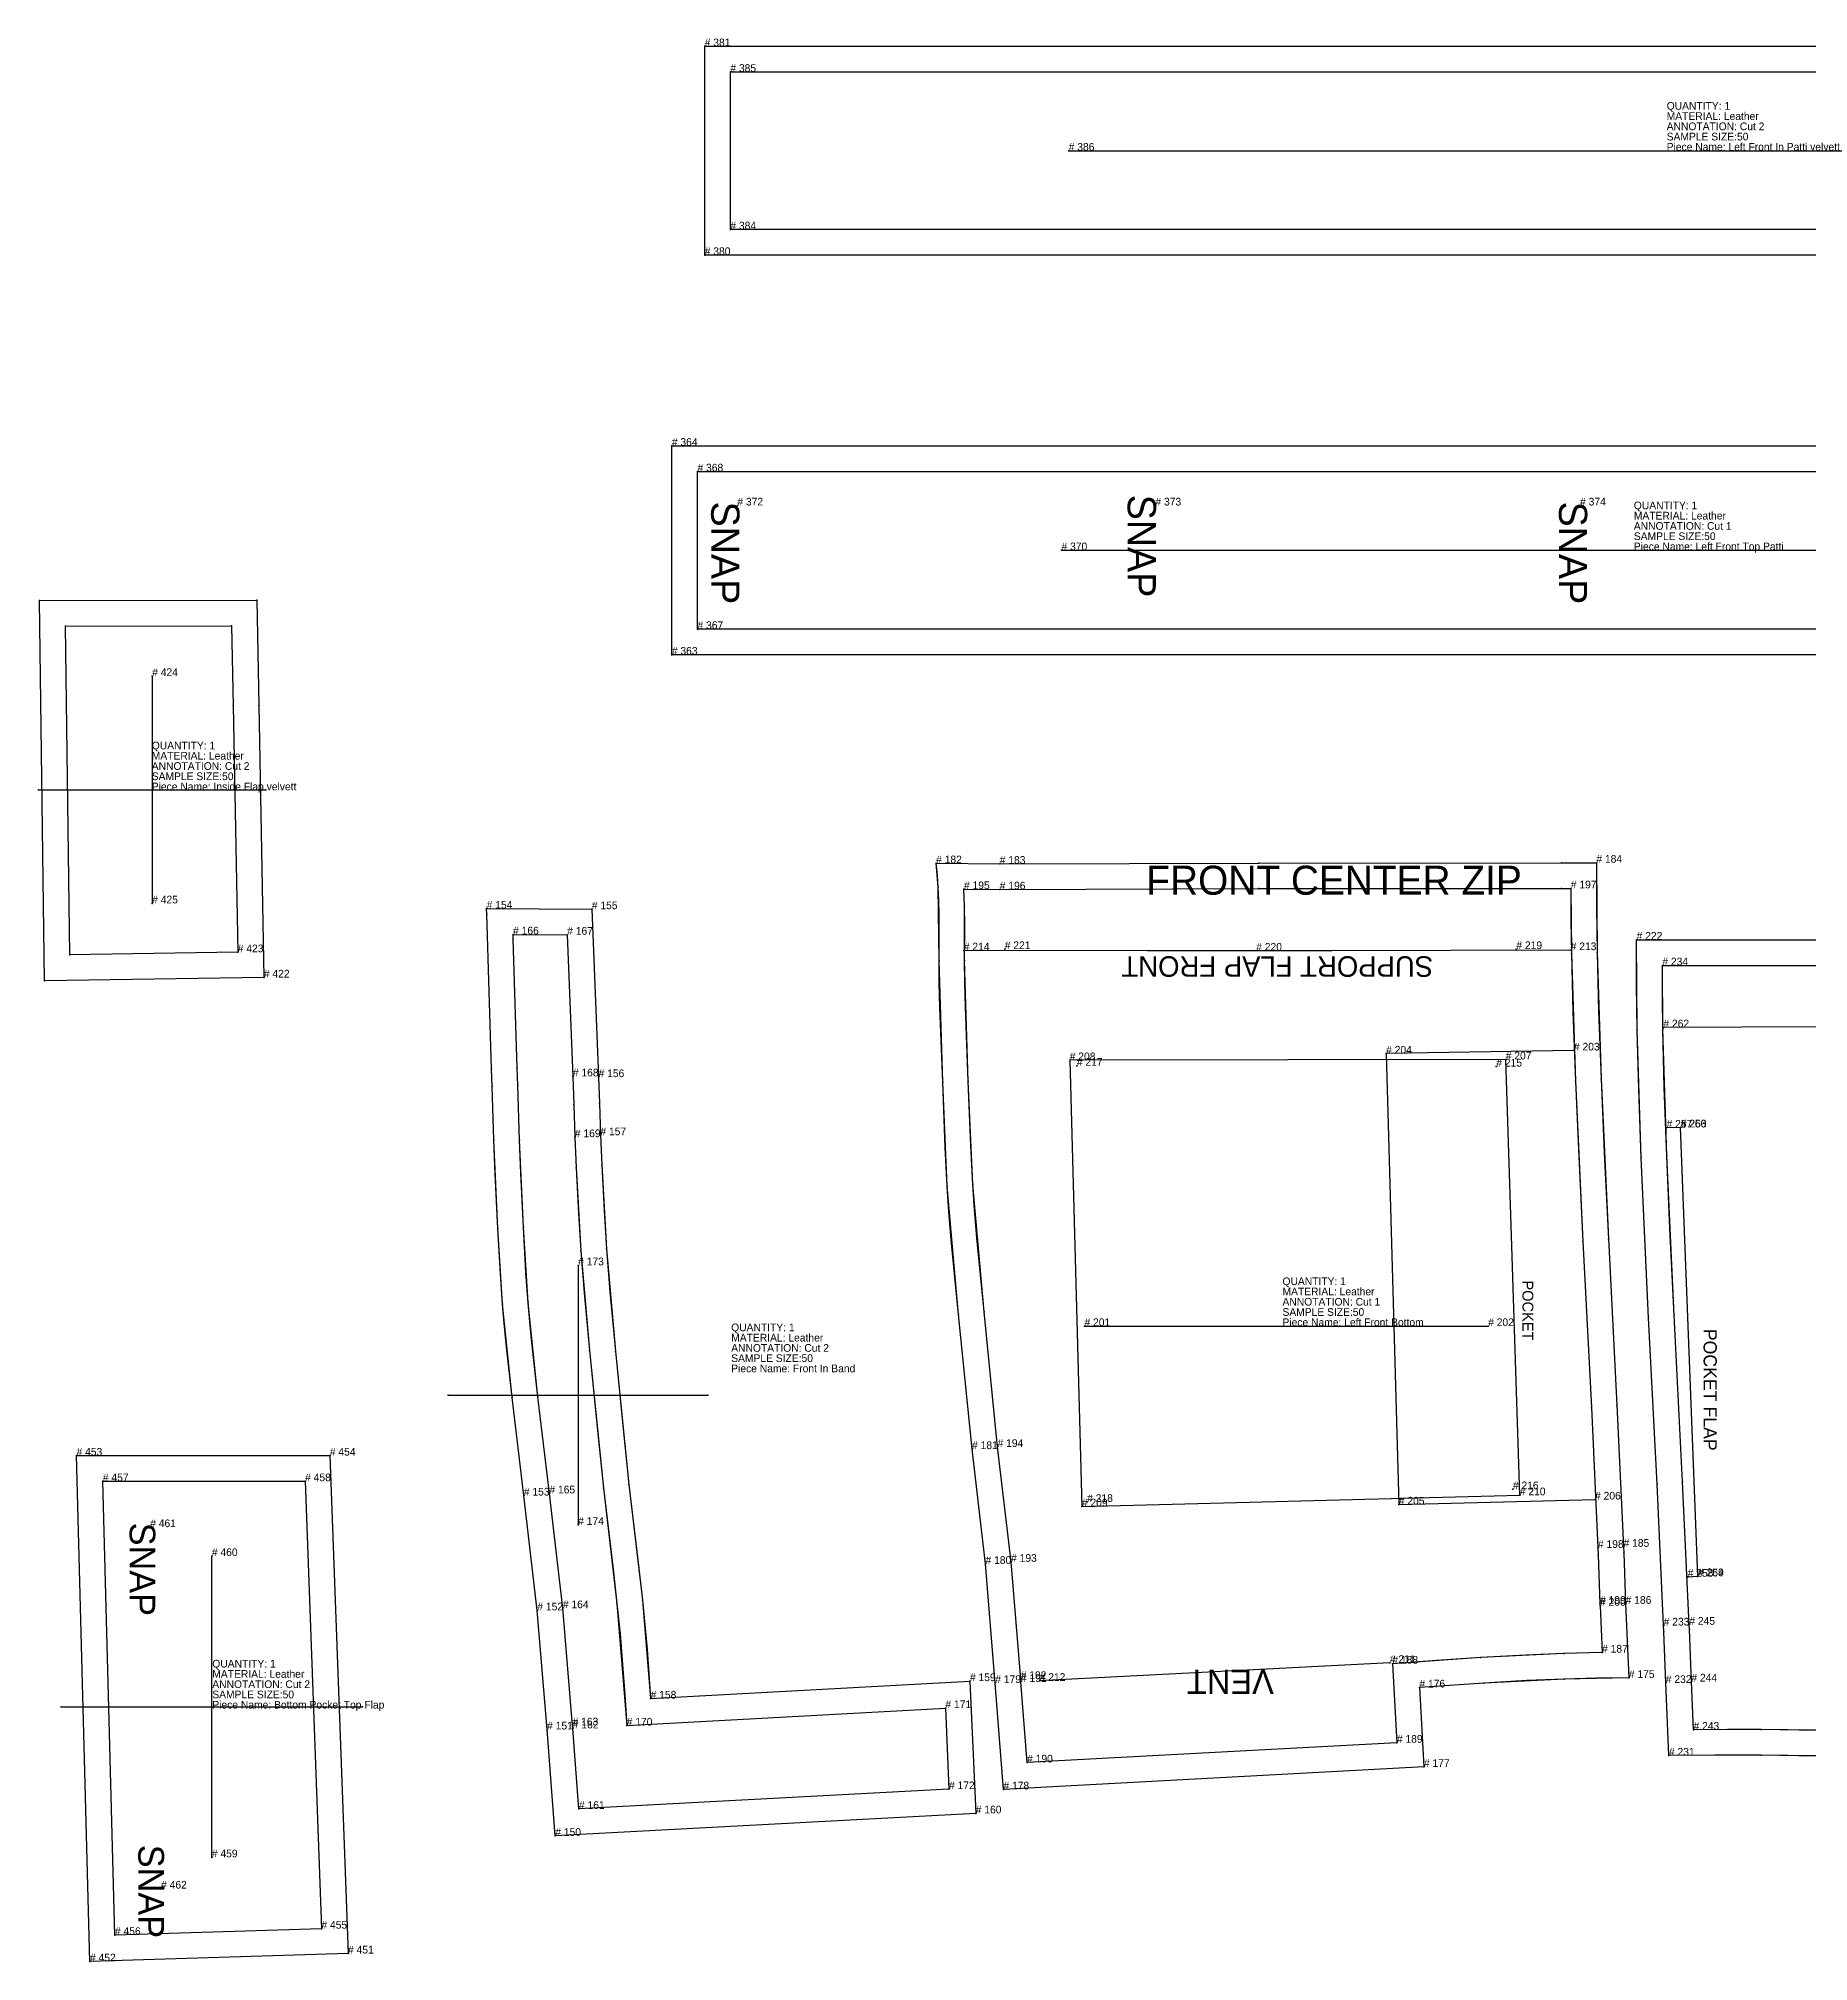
# Model space of a CAD drawing. Extents: x -8402 to 434, y -368 to 2685.
# Drawn here: x -6362 to -5671, y 558 to 1308 of the extents above; entities that cross this region are included whole.
import ezdxf

# ---------------------------------------------------------------- set-up
doc = ezdxf.new("R2010")
doc.units = 0

# ---------------------------------------------------------------- blocks, each defined once
blk = doc.blocks.new('Front In Band_508')
at = {"layer": '1'}
blk.add_lwpolyline([(-6159.9902, 606.63), (-6163.1802, 648.14), (-6166.9902, 694.6), (-6172.25, 739.4), (-6176.7798, 777.61), (-6180.6001, 814.07), (-6182.3398, 843.64), (-6183.9902, 878.14), (-6184.6099, 899.04), (-6184.8198, 905.85), (-6186.6802, 966.23), (-6186.75, 968.38), (-6145.73, 968.17), (-6143.1001, 902.65), (-6142.79, 892.34), (-6142.3799, 879.98), (-6141.8599, 868.25), (-6140.0098, 835.7), (-6136.5098, 795.74), (-6131.25, 743.73), (-6126, 698.61), (-6122.8101, 660.19), (-5998.2798, 667), (-5996.0098, 615.39), (-6159.9902, 606.63)], close=True, dxfattribs=at)
at = {"layer": '14'}
blk.add_lwpolyline([(-6150.77, 617.14), (-6153.1802, 648.56), (-6153.27, 649.71), (-6157.02, 695.44), (-6162.2798, 740.24), (-6166.75, 777.95), (-6170.6099, 814.55), (-6172.3501, 844.16), (-6173.98, 878.06), (-6174.6099, 899.35), (-6174.8198, 906.16), (-6176.3799, 956.54), (-6176.4399, 958.33), (-6155.3398, 958.22), (-6153.1201, 902.94), (-6152.7798, 892.02), (-6152.3599, 879.22), (-6151.8198, 867.23), (-6149.98, 834.88), (-6146.5801, 796), (-6141.1499, 742.31), (-6135.9199, 697.35), (-6132.1401, 649.66), (-6007.8301, 656.46), (-6006.4399, 624.85), (-6150.77, 617.14)], close=True, dxfattribs=at)
at = {"layer": '2'}
for p in [(-6186.75, 968.38), (-6145.73, 968.17), (-6176.4399, 958.33), (-6155.3398, 958.22), (-6153.1201, 902.94), (-6143.1001, 902.65), (-6152.3599, 879.22), (-6142.3799, 879.98), (-6151.0801, 829.22), (-6201.71, 778.59), (-6100.4502, 778.59), (-6172.25, 739.4), (-6162.2798, 740.24), (-6151.0801, 727.96), (-6166.9902, 694.6), (-6157.02, 695.44), (-5998.2798, 667), (-6122.8101, 660.19), (-6007.8301, 656.46), (-6163.1802, 648.14), (-6153.27, 649.71), (-6153.1802, 648.56), (-6132.1401, 649.66), (-6006.4399, 624.85), (-6150.77, 617.14), (-5996.0098, 615.39), (-6159.9902, 606.63)]:
    blk.add_point(p, dxfattribs=at)
at = {"layer": '3'}
for p in [(-6186.6802, 966.23), (-6176.3799, 956.54), (-6184.8198, 905.85), (-6174.8198, 906.16), (-6184.6099, 899.04), (-6174.6099, 899.35), (-6152.7798, 892.02), (-6142.79, 892.34), (-6183.9902, 878.14), (-6173.98, 878.06), (-6151.8198, 867.23), (-6141.8599, 868.25), (-6182.3398, 843.64), (-6172.3501, 844.16), (-6149.98, 834.88), (-6140.0098, 835.7), (-6180.6001, 814.07), (-6170.6099, 814.55), (-6146.5801, 796), (-6136.5098, 795.74), (-6176.7798, 777.61), (-6166.75, 777.95), (-6131.25, 743.73), (-6141.1499, 742.31), (-6126, 698.61), (-6135.9199, 697.35)]:
    blk.add_point(p, dxfattribs=at)
at = {"layer": '4'}
for p in [(-6172.25, 739.4, 5), (-6162.2798, 740.24, 5), (-6166.9902, 694.6, 5), (-6157.02, 695.44, 5), (-6163.1802, 648.14, 5), (-6153.1802, 648.56, 5)]:
    blk.add_point(p, dxfattribs=at)
at = {"layer": '5'}
blk.add_line((-6201.71, 778.59), (-6100.4502, 778.59), dxfattribs=at)
at = {"layer": '7'}
blk.add_line((-6151.0801, 829.22), (-6151.0801, 727.96), dxfattribs=at)
at = {"layer": '84'}
blk.add_lwpolyline([(-6159.9902, 606.63), (-6163.1802, 648.14), (-6166.9902, 694.6), (-6172.25, 739.4), (-6176.7798, 777.61), (-6179.1602, 798.6), (-6179.96, 806.67), (-6180.6001, 814.07), (-6181.3999, 825.96), (-6182.3398, 843.64), (-6183.4302, 864.9), (-6183.9902, 878.14), (-6184.6099, 899.04), (-6184.8198, 905.85), (-6186.6802, 966.23), (-6186.75, 968.38), (-6145.73, 968.17), (-6143.1001, 902.65), (-6142.79, 892.34), (-6142.3799, 879.98), (-6141.8599, 868.25), (-6140.96, 850.55), (-6140.0098, 835.7), (-6138.6602, 818.93), (-6136.5098, 795.74), (-6133.5698, 765.42), (-6131.25, 743.73), (-6127.5, 712.06), (-6126, 698.61), (-6125.0498, 689.02), (-6124.2002, 679.42), (-6123.4502, 669.81), (-6122.8101, 660.19), (-5998.2798, 667), (-5996.0098, 615.39), (-6159.9902, 606.63)], close=True, dxfattribs=at)
at = {"layer": '87'}
blk.add_lwpolyline([(-6162.2798, 740.24), (-6166.75, 777.95), (-6169.1699, 799.09), (-6169.9702, 807.16), (-6170.6099, 814.55), (-6171.4102, 826.4), (-6172.3501, 844.16), (-6173.4302, 865.17), (-6173.98, 878.06), (-6174.6099, 899.35), (-6174.8198, 906.16), (-6176.3799, 956.54), (-6176.4399, 958.33), (-6155.3398, 958.22), (-6153.1201, 902.94), (-6152.7798, 892.02), (-6152.3599, 879.22), (-6151.8198, 867.23), (-6150.9102, 849.5), (-6149.98, 834.88), (-6148.6699, 818.53), (-6146.5801, 796), (-6143.5498, 764.77), (-6141.1499, 742.31), (-6137.4102, 710.73), (-6135.9199, 697.35), (-6134.7402, 685.45), (-6133.7202, 673.54), (-6132.8501, 661.61), (-6132.1401, 649.66), (-6007.8301, 656.46), (-6006.4399, 624.85), (-6150.77, 617.14), (-6153.1802, 648.56), (-6153.27, 649.71), (-6157.02, 695.44), (-6162.2798, 740.24)], close=True, dxfattribs=at)
at = {"layer": '1'}
for s, p in [('# 154', (-6186.75, 968.38)), ('# 155', (-6145.73, 968.17)), ('# 156', (-6143.1001, 902.65)), ('# 157', (-6142.3799, 879.98)), ('QUANTITY: 1', (-6091.3701, 803.5)), ('ANNOTATION: Cut 2', (-6091.3701, 795.5)), ('MATERIAL: Leather', (-6091.3701, 799.5)), ('SAMPLE SIZE:50', (-6091.3701, 791.5)), ('Piece Name: Front In Band', (-6091.3701, 787.5)), ('# 153', (-6172.25, 739.4)), ('# 152', (-6166.9902, 694.6)), ('# 159', (-5998.2798, 667)), ('# 158', (-6122.8101, 660.19)), ('# 151', (-6163.1802, 648.14)), ('# 160', (-5996.0098, 615.39)), ('# 150', (-6159.9902, 606.63))]:
    blk.add_text(s, height=3, dxfattribs=at).set_placement(p)
at = {"layer": '14'}
for s, p in [('# 166', (-6176.4399, 958.33)), ('# 167', (-6155.3398, 958.22)), ('# 168', (-6153.1201, 902.94)), ('# 169', (-6152.3599, 879.22)), ('# 165', (-6162.2798, 740.24)), ('# 164', (-6157.02, 695.44)), ('# 163', (-6153.27, 649.71)), ('# 171', (-6007.8301, 656.46)), ('# 162', (-6153.1802, 648.56)), ('# 170', (-6132.1401, 649.66)), ('# 172', (-6006.4399, 624.85)), ('# 161', (-6150.77, 617.14))]:
    blk.add_text(s, height=3, dxfattribs=at).set_placement(p)
at = {"layer": '7'}
for s, p in [('# 173', (-6151.0801, 829.22)), ('# 174', (-6151.0801, 727.96))]:
    blk.add_text(s, height=3, dxfattribs=at).set_placement(p)
blk = doc.blocks.new('Left Front Bottom_509')
at = {"layer": '1'}
blk.add_lwpolyline([(-5741.2998, 668.22), (-5766.5298, 667.81), (-5797.7402, 666.26), (-5822.9702, 664.51), (-5821.2202, 633.51), (-5985.2002, 624.75), (-5988.3901, 666.26), (-5992.2002, 712.73), (-5997.46, 757.52), (-6002.71, 810.05), (-6007.1401, 860.11), (-6008.8901, 900.68), (-6010.3301, 948.07), (-6010.6401, 976.71), (-6011.46, 986.08), (-5986.6401, 985.87), (-5885.6001, 986.18), (-5767.5601, 986.29), (-5753.96, 986.29), (-5753.6602, 951.27), (-5752.1099, 901.93), (-5749.2402, 839.61), (-5745.9302, 774.72), (-5743.3599, 719.41), (-5743.25, 717.04), (-5742.54, 697.16), (-5741.2998, 668.22)], close=True, dxfattribs=at)
at = {"layer": '13'}
for p in [(-5984.6802, 952.6, 10), (-5886.6299, 951.99, 10), (-5785.1699, 952.6, 10), (-5956.5698, 907.08, 10), (-5793, 906.77, 10), (-5952.5498, 736.92, 10), (-5786.5098, 741.87, 10)]:
    blk.add_point(p, dxfattribs=at)
at = {"layer": '14'}
blk.add_lwpolyline([(-5751.7402, 678.14), (-5766.6099, 677.81), (-5799.0098, 676.2), (-5833.5098, 673.81), (-5831.77, 642.96), (-5975.98, 635.26), (-5978.3901, 666.68), (-5978.48, 667.82), (-5982.23, 713.57), (-5987.4902, 758.36), (-5992.7598, 811.03), (-5997.1602, 860.76), (-5998.8999, 901.06), (-6000.3301, 948.15), (-6000.3599, 969.11), (-6000.6001, 975.99), (-5986.6401, 975.87), (-5885.5801, 976.18), (-5767.5601, 976.29), (-5763.9302, 976.29), (-5763.6602, 950.87), (-5762.0801, 901.13), (-5759.2002, 838.54), (-5755.8901, 773.7), (-5753.3501, 718.97), (-5753.2202, 716.25), (-5752.5498, 697.16), (-5752.52, 696.39), (-5751.7402, 678.14)], close=True, dxfattribs=at)
at = {"layer": '2'}
for p in [(-6011.46, 986.08), (-5986.6401, 985.87), (-5753.96, 986.29), (-6000.6001, 975.99), (-5986.6401, 975.87), (-5763.9302, 976.29), (-6000.6499, 952.09), (-5763.96, 952.19), (-5959.3501, 909.24), (-5835.9502, 911.82), (-5789.29, 909.55), (-5762.7202, 913.04), (-5953.6001, 805.52), (-5796.1602, 805.52), (-5987.4902, 758.36), (-5997.46, 757.52), (-5831.0098, 735.89), (-5783.8301, 739.5), (-5754.48, 737.85), (-5954.6099, 735.17), (-5982.23, 713.57), (-5753.3501, 718.97), (-5743.3599, 719.41), (-5992.2002, 712.73), (-5752.52, 696.39), (-5742.54, 697.16), (-5751.7402, 678.14), (-5978.48, 667.82), (-5834.5098, 674.09), (-5833.5098, 673.81), (-5741.2998, 668.22), (-5988.3901, 666.26), (-5978.3901, 666.68), (-5971.0898, 667.09), (-5822.9702, 664.51), (-5831.77, 642.96), (-5975.98, 635.26), (-5821.2202, 633.51), (-5985.2002, 624.75)]:
    blk.add_point(p, dxfattribs=at)
at = {"layer": '3'}
for p in [(-5885.6001, 986.18), (-5767.5601, 986.29), (-6010.6401, 976.71), (-5885.5801, 976.18), (-5767.5601, 976.29), (-6000.3599, 969.11), (-6010.3301, 948.07), (-6000.3301, 948.15), (-5857.48, 951.88), (-5763.6602, 950.87), (-5753.6602, 951.27), (-6008.8901, 900.68), (-5998.8999, 901.06), (-5762.0801, 901.13), (-5752.1099, 901.93), (-6007.1401, 860.11), (-5997.1602, 860.76), (-5759.2002, 838.54), (-5749.2402, 839.61), (-5992.7598, 811.03), (-6002.71, 810.05), (-5755.8901, 773.7), (-5745.9302, 774.72), (-5753.2202, 716.25), (-5743.25, 717.04), (-5752.5498, 697.16), (-5799.0098, 676.2), (-5766.6099, 677.81), (-5766.5298, 667.81), (-5797.7402, 666.26)]:
    blk.add_point(p, dxfattribs=at)
at = {"layer": '4'}
for p in [(-5986.6401, 985.87, 5), (-5986.6401, 975.87, 5), (-5987.4902, 758.36, 5), (-5997.46, 757.52, 5), (-5982.23, 713.57, 5), (-5753.3501, 718.97, 5), (-5743.3599, 719.41, 5), (-5992.2002, 712.73, 5), (-5752.5498, 697.16, 5), (-5742.54, 697.16, 5), (-5988.3901, 666.26, 5), (-5978.3901, 666.68, 5)]:
    blk.add_point(p, dxfattribs=at)
at = {"layer": '5'}
blk.add_line((-5953.6001, 805.52), (-5796.1602, 805.52), dxfattribs=at)
at = {"layer": '7'}
blk.add_line((-5953.6001, 805.52), (-5796.1602, 805.52), dxfattribs=at)
at = {"layer": '8'}
for points in [[(-5763.96, 952.19), (-5857.48, 951.88), (-6000.6499, 952.09)], [(-5762.7202, 913.04), (-5835.9502, 911.82), (-5831.0098, 735.89), (-5754.48, 737.85)], [(-5834.5098, 674.09), (-5971.0898, 667.09)]]:
    blk.add_lwpolyline(points, dxfattribs=at)
blk.add_lwpolyline([(-5789.29, 909.55), (-5959.3501, 909.24), (-5954.6099, 735.17), (-5783.8301, 739.5), (-5789.29, 909.55)], close=True, dxfattribs=at)
at = {"layer": '84'}
blk.add_lwpolyline([(-5741.2998, 668.22), (-5753.9199, 668.12), (-5766.5298, 667.81), (-5781.0801, 667.2), (-5797.7402, 666.26), (-5822.9702, 664.51), (-5821.2202, 633.51), (-5985.2002, 624.75), (-5988.3901, 666.26), (-5992.2002, 712.73), (-5997.46, 757.52), (-6002.71, 810.05), (-6005.54, 839.15), (-6006.4502, 850.1), (-6007.1401, 860.11), (-6007.9199, 875.25), (-6008.8901, 900.68), (-6010.0098, 929.79), (-6010.2402, 939.4), (-6010.3301, 948.07), (-6010.2998, 966.22), (-6010.4199, 971.75), (-6010.6401, 976.71), (-6010.98, 981.4), (-6011.46, 986.08), (-5986.6401, 985.87), (-5885.6001, 986.18), (-5767.5601, 986.29), (-5753.96, 986.29), (-5753.8999, 968.78), (-5753.6602, 951.27), (-5753.0698, 928.43), (-5752.1099, 901.93), (-5750.8599, 873.06), (-5749.2402, 839.61), (-5745.9302, 774.72), (-5743.3599, 719.41), (-5743.25, 717.04), (-5742.54, 697.16), (-5741.2998, 668.22)], close=True, dxfattribs=at)
at = {"layer": '85'}
for points in [[(-5763.96, 952.19), (-5857.48, 951.88), (-5929.0601, 951.88), (-6000.6499, 952.09)], [(-5762.7202, 913.04), (-5835.9502, 911.82), (-5831.0098, 735.89), (-5754.48, 737.85)], [(-5834.5098, 674.09), (-5971.0898, 667.09)]]:
    blk.add_lwpolyline(points, dxfattribs=at)
blk.add_lwpolyline([(-5789.29, 909.55), (-5959.3501, 909.24), (-5954.6099, 735.17), (-5783.8301, 739.5), (-5789.29, 909.55)], close=True, dxfattribs=at)
at = {"layer": '87'}
blk.add_lwpolyline([(-5751.7402, 678.14), (-5766.6099, 677.81), (-5781.4302, 677.19), (-5799.0098, 676.2), (-5816.2598, 675.07), (-5833.5098, 673.81), (-5831.77, 642.96), (-5975.98, 635.26), (-5978.3901, 666.68), (-5978.48, 667.82), (-5982.23, 713.57), (-5987.4902, 758.36), (-5992.7598, 811.03), (-5995.5698, 839.92), (-5996.4702, 850.81), (-5997.1602, 860.76), (-5997.9399, 875.85), (-5998.8999, 901.06), (-6000.0098, 929.97), (-6000.2402, 939.53), (-6000.3301, 948.15), (-6000.29, 962.24), (-6000.3599, 969.11), (-6000.6001, 975.99), (-5986.6401, 975.87), (-5885.5801, 976.18), (-5767.5601, 976.29), (-5763.9302, 976.29), (-5763.8501, 963.58), (-5763.6602, 950.87), (-5763.0698, 928.13), (-5762.0801, 901.13), (-5760.7998, 871.69), (-5759.2002, 838.54), (-5755.8901, 773.7), (-5753.3501, 718.97), (-5753.2202, 716.25), (-5752.5498, 697.16), (-5752.52, 696.39), (-5751.7402, 678.14)], close=True, dxfattribs=at)
at = {"layer": '1'}
for s, p in [('# 182', (-6011.46, 986.08)), ('# 183', (-5986.6401, 985.87)), ('# 184', (-5753.96, 986.29)), ('QUANTITY: 1', (-5876.3701, 821.51)), ('MATERIAL: Leather', (-5876.3701, 817.51)), ('ANNOTATION: Cut 1', (-5876.3701, 813.51)), ('SAMPLE SIZE:50', (-5876.3701, 809.51)), ('Piece Name: Left Front Bottom', (-5876.3701, 805.51)), ('# 181', (-5997.46, 757.52)), ('# 185', (-5743.3599, 719.41)), ('# 180', (-5992.2002, 712.73)), ('# 186', (-5742.54, 697.16)), ('# 179', (-5988.3901, 666.26)), ('# 175', (-5741.2998, 668.22)), ('# 176', (-5822.9702, 664.51)), ('# 177', (-5821.2202, 633.51)), ('# 178', (-5985.2002, 624.75))]:
    blk.add_text(s, height=3, dxfattribs=at).set_placement(p)
at = {"layer": '13'}
for s, p in [('# 221', (-5984.6802, 952.6)), ('# 220', (-5886.6299, 951.99)), ('# 219', (-5785.1699, 952.6)), ('# 217', (-5956.5698, 907.08)), ('# 215', (-5793, 906.77)), ('# 216', (-5786.5098, 741.87)), ('# 218', (-5952.5498, 736.92))]:
    blk.add_text(s, height=3, dxfattribs=at).set_placement(p)
at = {"layer": '14'}
for s, p in [('# 195', (-6000.6001, 975.99)), ('# 196', (-5986.6401, 975.87)), ('# 197', (-5763.9302, 976.29)), ('# 194', (-5987.4902, 758.36)), ('# 198', (-5753.3501, 718.97)), ('# 193', (-5982.23, 713.57)), ('# 199', (-5752.5498, 697.16)), ('# 200', (-5752.52, 696.39)), ('# 188', (-5833.5098, 673.81)), ('# 187', (-5751.7402, 678.14)), ('# 192', (-5978.48, 667.82)), ('# 191', (-5978.3901, 666.68)), ('# 189', (-5831.77, 642.96)), ('# 190', (-5975.98, 635.26))]:
    blk.add_text(s, height=3, dxfattribs=at).set_placement(p)
at = {"layer": '15'}
blk.add_text('FRONT CENTER ZIP', height=11.33, dxfattribs=at).set_placement((-5929.48, 973.82))
for s, height, rotation, p in [('SUPPORT FLAP FRONT', 8.02, 180, (-5817.6201, 949.82)), ('POCKET', 4.26, 270, (-5782.7998, 823.33)), ('VENT', 9.5, 180, (-5879.73, 671.52))]:
    blk.add_text(s, height=height, rotation=rotation, dxfattribs=at).set_placement(p)
at = {"layer": '7'}
for s, p in [('# 201', (-5953.6001, 805.52)), ('# 202', (-5796.1602, 805.52))]:
    blk.add_text(s, height=3, dxfattribs=at).set_placement(p)
at = {"layer": '8'}
for s, p in [('# 214', (-6000.6499, 952.09)), ('# 213', (-5763.96, 952.19)), ('# 203', (-5762.7202, 913.04)), ('# 208', (-5959.3501, 909.24)), ('# 204', (-5835.9502, 911.82)), ('# 207', (-5789.29, 909.55)), ('# 209', (-5954.6099, 735.17)), ('# 205', (-5831.0098, 735.89)), ('# 210', (-5783.8301, 739.5)), ('# 206', (-5754.48, 737.85)), ('# 211', (-5834.5098, 674.09)), ('# 212', (-5971.0898, 667.09))]:
    blk.add_text(s, height=3, dxfattribs=at).set_placement(p)
blk = doc.blocks.new('Left Front Top_5010')
at = {"layer": '1'}
blk.add_lwpolyline([(-5738.2598, 956.27), (-5606.79, 956.27), (-5489.7798, 956.57), (-5391.9502, 956.57), (-5312.6201, 956.07), (-5311.3799, 943.06), (-5309.5098, 931.74), (-5305.0898, 916.92), (-5298.3701, 903.71), (-5289.1401, 891.99), (-5277.6602, 881.55), (-5264.8398, 872.42), (-5250.8999, 864.5), (-5236.73, 858.37), (-5225.79, 855.15), (-5208.6899, 851.46), (-5237.6802, 798.15), (-5265.5498, 747.29), (-5286.77, 708.24), (-5299.54, 684.06), (-5317.2202, 692.47), (-5332.1201, 699.37), (-5345.6602, 704.79), (-5355.7598, 708.2), (-5365.75, 711.22), (-5377.7402, 714.77), (-5395.5898, 719.45), (-5410.3999, 722.67), (-5421.5898, 724.21), (-5429.48, 725.13), (-5436.1299, 725.34), (-5441.29, 725.54), (-5457.5298, 725.45), (-5471.6201, 724.31), (-5484.8999, 721.84), (-5495.8101, 718.26), (-5504.5898, 712.92), (-5511.3398, 706.66), (-5516.3599, 700.4), (-5519.2202, 693.59), (-5520.3901, 687.28), (-5520.9902, 672.73), (-5520.3701, 660.37), (-5518.6602, 649.83), (-5518.3398, 648.58), (-5514.75, 634.72), (-5578.9399, 635.84), (-5638.7202, 637.17), (-5689.7402, 638.11), (-5725.6499, 637.94), (-5726.8799, 666.27), (-5727.6099, 686.29), (-5727.71, 688.69), (-5730.29, 743.79), (-5733.5801, 808.69), (-5736.46, 871.11), (-5738.0098, 920.95), (-5738.2598, 956.27)], close=True, dxfattribs=at)
at = {"layer": '13'}
for p in [(-5648.9199, 923.21, 10), (-5323.8599, 924.44, 10), (-5481.02, 922.69, 10), (-5588.9702, 893.54, 10), (-5452.4902, 894.67, 10), (-5424.27, 898.59, 10), (-5721.02, 883.03, 10), (-5449.8198, 774.06, 10), (-5588.04, 771.9, 10), (-5422.3101, 771.59, 10), (-5714.3198, 707.83, 10)]:
    blk.add_point(p, dxfattribs=at)
at = {"layer": '14'}
blk.add_lwpolyline([(-5728.2202, 946.26), (-5606.77, 946.27), (-5489.7598, 946.57), (-5392.02, 946.57), (-5321.71, 946.14), (-5319.25, 929.48), (-5314.4302, 913.35), (-5306.7998, 898.33), (-5296.3901, 885.1), (-5283.9399, 873.76), (-5270.21, 863.98), (-5255.5698, 855.65), (-5240.1099, 848.96), (-5223.8599, 844.5), (-5246.46, 802.94), (-5274.3198, 752.09), (-5295.4702, 713.18), (-5303.8999, 697.21), (-5313.1699, 701.62), (-5328.1802, 708.56), (-5342.29, 714.2), (-5352.6001, 717.69), (-5363.21, 720.9), (-5375.1401, 724.43), (-5393.0498, 729.13), (-5408.6802, 732.52), (-5420.3501, 734.13), (-5429.0298, 735.13), (-5436.5498, 735.36), (-5441.4702, 735.55), (-5457.8198, 735.45), (-5472.7998, 734.24), (-5487.1499, 731.58), (-5500.0601, 727.32), (-5510.7402, 720.81), (-5518.6001, 713.55), (-5524.9702, 705.5), (-5528.8999, 696.14), (-5530.2998, 688.78), (-5530.9902, 672.63), (-5530.3198, 659.35), (-5528.3799, 647.46), (-5528.02, 646.07), (-5527.73, 644.95), (-5578.5698, 645.84), (-5638.5, 647.17), (-5689.6699, 648.11), (-5716.0801, 648.02), (-5716.8999, 666.85), (-5717.6401, 687.1), (-5717.7202, 688.99), (-5720.3198, 744.77), (-5723.6201, 809.82), (-5726.4902, 871.95), (-5728.0098, 921.31), (-5728.2202, 946.26)], close=True, dxfattribs=at)
at = {"layer": '2'}
for p in [(-5738.2598, 956.27), (-5312.6201, 956.07), (-5728.2202, 946.26), (-5321.71, 946.14), (-5317.6499, 923.09), (-5727.8101, 922.07), (-5591.6499, 896.32), (-5488.54, 898.49), (-5450.3301, 896.73), (-5424.3701, 898.59), (-5726.5801, 882.93), (-5721.1201, 883.03), (-5721.1201, 883.03), (-5208.6899, 851.46), (-5223.8599, 844.5), (-5633.7798, 795.67), (-5337.4399, 795.67), (-5590.5098, 769.94), (-5486.8999, 770.35), (-5448.0601, 772.41), (-5422.3101, 771.69), (-5441.4702, 735.55), (-5420.3501, 734.13), (-5441.29, 725.54), (-5421.5898, 724.21), (-5352.6001, 717.69), (-5718.3398, 707.73), (-5714.3198, 707.94), (-5355.7598, 708.2), (-5303.8999, 697.21), (-5727.71, 688.69), (-5717.7202, 688.99), (-5530.2998, 688.78), (-5520.3901, 687.28), (-5299.54, 684.06), (-5726.8799, 666.27), (-5716.8999, 666.85), (-5716.0801, 648.02), (-5725.6499, 637.94), (-5527.73, 644.95), (-5514.75, 634.72)]:
    blk.add_point(p, dxfattribs=at)
at = {"layer": '3'}
for p in [(-5606.79, 956.27), (-5489.7798, 956.57), (-5391.9502, 956.57), (-5606.77, 946.27), (-5489.7598, 946.57), (-5392.02, 946.57), (-5311.3799, 943.06), (-5309.5098, 931.74), (-5319.25, 929.48), (-5738.0098, 920.95), (-5728.0098, 921.31), (-5666.2202, 922.28), (-5497.1001, 922.79), (-5305.0898, 916.92), (-5314.4302, 913.35), (-5298.3701, 903.71), (-5306.7998, 898.33), (-5289.1401, 891.99), (-5296.3901, 885.1), (-5277.6602, 881.55), (-5736.46, 871.11), (-5726.4902, 871.95), (-5283.9399, 873.76), (-5264.8398, 872.42), (-5270.21, 863.98), (-5250.8999, 864.5), (-5255.5698, 855.65), (-5236.73, 858.37), (-5240.1099, 848.96), (-5225.79, 855.15), (-5733.5801, 808.69), (-5723.6201, 809.82), (-5246.46, 802.94), (-5237.6802, 798.15), (-5274.3198, 752.09), (-5730.29, 743.79), (-5720.3198, 744.77), (-5265.5498, 747.29), (-5457.8198, 735.45), (-5436.5498, 735.36), (-5487.1499, 731.58), (-5472.7998, 734.24), (-5429.0298, 735.13), (-5408.6802, 732.52), (-5393.0498, 729.13), (-5510.7402, 720.81), (-5500.0601, 727.32), (-5484.8999, 721.84), (-5471.6201, 724.31), (-5457.5298, 725.45), (-5436.1299, 725.34), (-5429.48, 725.13), (-5410.3999, 722.67), (-5375.1401, 724.43), (-5363.21, 720.9), (-5518.6001, 713.55), (-5504.5898, 712.92), (-5495.8101, 718.26), (-5395.5898, 719.45), (-5377.7402, 714.77), (-5342.29, 714.2), (-5295.4702, 713.18), (-5524.9702, 705.5), (-5511.3398, 706.66), (-5365.75, 711.22), (-5328.1802, 708.56), (-5286.77, 708.24), (-5516.3599, 700.4), (-5345.6602, 704.79), (-5332.1201, 699.37), (-5313.1699, 701.62), (-5528.8999, 696.14), (-5519.2202, 693.59), (-5317.2202, 692.47), (-5727.6099, 686.29), (-5717.6401, 687.1), (-5530.9902, 672.63), (-5520.9902, 672.73), (-5520.3701, 660.37), (-5530.3198, 659.35), (-5689.6699, 648.11), (-5638.5, 647.17), (-5578.5698, 645.84), (-5528.3799, 647.46), (-5528.02, 646.07), (-5518.6602, 649.83), (-5518.3398, 648.58), (-5689.7402, 638.11), (-5638.7202, 637.17), (-5578.9399, 635.84)]:
    blk.add_point(p, dxfattribs=at)
at = {"layer": '4'}
for p in [(-5441.4702, 735.55, 5), (-5420.3501, 734.13, 5), (-5441.29, 725.54, 5), (-5421.5898, 724.21, 5), (-5352.6001, 717.69, 5), (-5355.7598, 708.2, 5), (-5727.71, 688.69, 5), (-5717.7202, 688.99, 5), (-5530.2998, 688.78, 5), (-5520.3901, 687.28, 5), (-5726.8799, 666.27, 5), (-5716.8999, 666.85, 5)]:
    blk.add_point(p, dxfattribs=at)
at = {"layer": '5'}
blk.add_line((-5633.7798, 795.67), (-5337.4399, 795.67), dxfattribs=at)
at = {"layer": '7'}
blk.add_line((-5633.7798, 795.67), (-5337.4399, 795.67), dxfattribs=at)
at = {"layer": '8'}
for points in [[(-5317.6499, 923.09), (-5497.1001, 922.79), (-5666.2202, 922.28), (-5727.8101, 922.07)], [(-5721.1201, 883.03), (-5726.5801, 882.93)], [(-5718.3398, 707.73), (-5714.3198, 707.94), (-5721.1201, 883.03)]]:
    blk.add_lwpolyline(points, dxfattribs=at)
for points in [[(-5450.3301, 896.73), (-5591.6499, 896.32), (-5590.5098, 769.94), (-5448.0601, 772.41), (-5450.3301, 896.73)], [(-5424.3701, 898.59), (-5488.54, 898.49), (-5486.8999, 770.35), (-5422.3101, 771.69), (-5424.3701, 898.59)]]:
    blk.add_lwpolyline(points, close=True, dxfattribs=at)
at = {"layer": '84'}
blk.add_lwpolyline([(-5738.2598, 956.27), (-5672.52, 956.21), (-5606.79, 956.27), (-5489.7798, 956.57), (-5436.6602, 956.63), (-5391.9502, 956.57), (-5352.2798, 956.38), (-5312.6201, 956.07), (-5312.1001, 949.55), (-5311.3799, 943.06), (-5310.5098, 937.08), (-5309.5098, 931.74), (-5308.6099, 927.86), (-5307.5698, 924.09), (-5306.3901, 920.45), (-5305.0898, 916.92), (-5303.6201, 913.43), (-5302, 910.07), (-5300.25, 906.82), (-5298.3701, 903.71), (-5296.3398, 900.71), (-5294.1201, 897.75), (-5291.7202, 894.84), (-5289.1401, 891.99), (-5286.5601, 889.37), (-5283.7998, 886.76), (-5280.8398, 884.16), (-5277.6602, 881.55), (-5274.5898, 879.17), (-5271.4302, 876.86), (-5268.1802, 874.6), (-5264.8398, 872.42), (-5261.46, 870.33), (-5258, 868.31), (-5250.8999, 864.5), (-5247.1499, 862.67), (-5243.5698, 861.05), (-5240.1001, 859.62), (-5236.73, 858.37), (-5231.7002, 856.76), (-5225.79, 855.15), (-5217.27, 853.15), (-5208.6899, 851.46), (-5237.6802, 798.15), (-5265.5498, 747.29), (-5277.6201, 725.2), (-5286.77, 708.24), (-5299.54, 684.06), (-5317.2202, 692.47), (-5325.8198, 696.53), (-5332.1201, 699.37), (-5338.8901, 702.2), (-5345.6602, 704.79), (-5350.6899, 706.55), (-5355.7598, 708.2), (-5365.75, 711.22), (-5377.7402, 714.77), (-5386.2598, 717.09), (-5395.5898, 719.45), (-5403.73, 721.35), (-5410.3999, 722.67), (-5415.98, 723.55), (-5421.5898, 724.21), (-5425.5298, 724.78), (-5429.48, 725.13), (-5436.1299, 725.34), (-5441.29, 725.54), (-5449.4102, 725.64), (-5457.5298, 725.45), (-5464.9302, 725.01), (-5471.6201, 724.31), (-5478.3101, 723.26), (-5484.8999, 721.84), (-5488.0801, 721.01), (-5490.8901, 720.16), (-5493.4502, 719.25), (-5495.8101, 718.26), (-5498.1001, 717.14), (-5500.3301, 715.87), (-5502.5, 714.46), (-5504.5898, 712.92), (-5507.8398, 710.13), (-5511.3398, 706.66), (-5514.2998, 703.32), (-5515.4199, 701.84), (-5516.3599, 700.4), (-5517.2002, 698.87), (-5517.96, 697.23), (-5518.6299, 695.47), (-5519.2202, 693.59), (-5519.9502, 690.46), (-5520.3901, 687.28), (-5520.8599, 680.01), (-5520.9902, 672.73), (-5520.8198, 666.42), (-5520.3701, 660.37), (-5519.6499, 654.73), (-5519.1899, 652.21), (-5518.6602, 649.83), (-5518.3398, 648.58), (-5514.75, 634.72), (-5578.9399, 635.84), (-5638.7202, 637.17), (-5668.46, 637.83), (-5689.7402, 638.11), (-5707.6899, 638.13), (-5725.6499, 637.94), (-5726.8799, 666.27), (-5727.6099, 686.29), (-5727.71, 688.69), (-5730.29, 743.79), (-5733.5801, 808.69), (-5735.2202, 842.61), (-5736.46, 871.11), (-5737.4302, 897.9), (-5738.0098, 920.95), (-5738.2402, 938.61), (-5738.2598, 956.27)], close=True, dxfattribs=at)
at = {"layer": '85'}
for points in [[(-5317.6499, 923.09), (-5497.1001, 922.79), (-5666.2202, 922.28), (-5727.8101, 922.07)], [(-5721.1201, 883.03), (-5726.5801, 882.93)], [(-5718.3398, 707.73), (-5714.3198, 707.94), (-5721.1201, 883.03)]]:
    blk.add_lwpolyline(points, dxfattribs=at)
for points in [[(-5450.3301, 896.73), (-5591.6499, 896.32), (-5590.5098, 769.94), (-5448.0601, 772.41), (-5450.3301, 896.73)], [(-5424.3701, 898.59), (-5488.54, 898.49), (-5486.8999, 770.35), (-5422.3101, 771.69), (-5424.3701, 898.59)]]:
    blk.add_lwpolyline(points, close=True, dxfattribs=at)
at = {"layer": '87'}
blk.add_lwpolyline([(-5728.2202, 946.26), (-5667.4902, 946.21), (-5606.77, 946.27), (-5489.7598, 946.57), (-5436.54, 946.64), (-5392.02, 946.57), (-5356.8599, 946.41), (-5321.71, 946.14), (-5321.3101, 941.94), (-5320.7598, 937.76), (-5320.0801, 933.61), (-5319.25, 929.48), (-5318.2402, 925.22), (-5317.1001, 921.11), (-5315.8301, 917.16), (-5314.4302, 913.35), (-5312.77, 909.4), (-5310.9399, 905.58), (-5308.9502, 901.88), (-5306.7998, 898.33), (-5304.5, 894.93), (-5302, 891.59), (-5299.29, 888.31), (-5296.3901, 885.1), (-5293.5801, 882.24), (-5290.5698, 879.4), (-5287.3599, 876.58), (-5283.9399, 873.76), (-5280.6602, 871.22), (-5277.2798, 868.74), (-5273.7998, 866.33), (-5270.21, 863.98), (-5266.6099, 861.75), (-5262.98, 859.62), (-5259.29, 857.59), (-5255.5698, 855.65), (-5251.6001, 853.72), (-5247.7002, 851.96), (-5243.8799, 850.38), (-5240.1099, 848.96), (-5236.1201, 847.62), (-5232.0801, 846.43), (-5228, 845.39), (-5223.8599, 844.5), (-5246.46, 802.94), (-5274.3198, 752.09), (-5286.54, 729.74), (-5295.4702, 713.18), (-5303.8999, 697.21), (-5313.1699, 701.62), (-5321.8101, 705.69), (-5328.1802, 708.56), (-5335.21, 711.5), (-5342.29, 714.2), (-5347.4199, 716), (-5352.6001, 717.69), (-5363.21, 720.9), (-5375.1401, 724.43), (-5383.73, 726.78), (-5393.0498, 729.13), (-5401.6099, 731.12), (-5408.6802, 732.52), (-5414.5, 733.44), (-5420.3501, 734.13), (-5424.6802, 734.75), (-5429.0298, 735.13), (-5436.5498, 735.36), (-5441.4702, 735.55), (-5449.6499, 735.64), (-5457.8198, 735.45), (-5465.6602, 734.98), (-5472.7998, 734.24), (-5476.4302, 733.72), (-5480.0298, 733.1), (-5483.6001, 732.39), (-5487.1499, 731.58), (-5490.8599, 730.61), (-5494.1899, 729.6), (-5497.2402, 728.51), (-5500.0601, 727.32), (-5502.8301, 725.96), (-5505.54, 724.41), (-5508.1899, 722.69), (-5510.7402, 720.81), (-5512.6699, 719.23), (-5514.6099, 717.51), (-5518.6001, 713.55), (-5520.6099, 711.35), (-5522.29, 709.34), (-5523.73, 707.4), (-5524.9702, 705.5), (-5526.1401, 703.38), (-5527.1899, 701.11), (-5528.1099, 698.69), (-5528.8999, 696.14), (-5529.75, 692.49), (-5530.2998, 688.78), (-5530.8398, 680.71), (-5530.9902, 672.63), (-5530.7998, 665.87), (-5530.3198, 659.35), (-5529.9502, 656.02), (-5529.5098, 652.98), (-5528.9902, 650.14), (-5528.3799, 647.46), (-5528.02, 646.07), (-5527.73, 644.95), (-5578.5698, 645.84), (-5638.5, 647.17), (-5668.4302, 647.84), (-5689.6699, 648.11), (-5702.8701, 648.13), (-5716.0801, 648.02), (-5716.8999, 666.85), (-5717.6401, 687.1), (-5717.7202, 688.99), (-5720.3198, 744.77), (-5723.6201, 809.82), (-5725.25, 843.53), (-5726.4902, 871.95), (-5727.46, 898.63), (-5728.0098, 921.31), (-5728.1699, 933.78), (-5728.2202, 946.26)], close=True, dxfattribs=at)
at = {"layer": '1'}
for s, p in [('# 222', (-5738.2598, 956.27)), ('# 223', (-5312.6201, 956.07)), ('# 224', (-5208.6899, 851.46)), ('QUANTITY: 1', (-5473.4702, 811.67)), ('MATERIAL: Leather', (-5473.4702, 807.67)), ('ANNOTATION: Cut 1', (-5473.4702, 803.67)), ('SAMPLE SIZE:50', (-5473.4702, 799.67)), ('Piece Name: Left Front Top', (-5473.4702, 795.67)), ('# 228', (-5441.29, 725.54)), ('# 227', (-5421.5898, 724.21)), ('# 226', (-5355.7598, 708.2)), ('# 233', (-5727.71, 688.69)), ('# 229', (-5520.3901, 687.28)), ('# 225', (-5299.54, 684.06)), ('# 232', (-5726.8799, 666.27)), ('# 231', (-5725.6499, 637.94)), ('# 230', (-5514.75, 634.72))]:
    blk.add_text(s, height=3, dxfattribs=at).set_placement(p)
at = {"layer": '13'}
for s, p in [('# 273', (-5648.9199, 923.21)), ('# 272', (-5481.02, 922.69)), ('# 271', (-5323.8599, 924.44)), ('# 266', (-5424.27, 898.59)), ('# 270', (-5588.9702, 893.54)), ('# 265', (-5452.4902, 894.67)), ('# 263', (-5721.02, 883.03)), ('# 269', (-5588.04, 771.9)), ('# 268', (-5449.8198, 774.06)), ('# 267', (-5422.3101, 771.59)), ('# 264', (-5714.3198, 707.83))]:
    blk.add_text(s, height=3, dxfattribs=at).set_placement(p)
at = {"layer": '14'}
for s, p in [('# 234', (-5728.2202, 946.26)), ('# 235', (-5321.71, 946.14)), ('# 236', (-5223.8599, 844.5)), ('# 240', (-5441.4702, 735.55)), ('# 239', (-5420.3501, 734.13)), ('# 238', (-5352.6001, 717.69)), ('# 237', (-5303.8999, 697.21)), ('# 245', (-5717.7202, 688.99)), ('# 241', (-5530.2998, 688.78)), ('# 244', (-5716.8999, 666.85)), ('# 243', (-5716.0801, 648.02)), ('# 242', (-5527.73, 644.95))]:
    blk.add_text(s, height=3, dxfattribs=at).set_placement(p)
at = {"layer": '15'}
blk.add_text('FRONT CENETR  ZIP', height=12.7, dxfattribs=at).set_placement((-5573.8301, 946.28))
for s, height, rotation, p in [('SUPPORT FLAP FRONT', 7.35, 180, (-5367.4199, 917.95)), ('POCKET', 4.96, 270, (-5443.6401, 843.07)), ('POCKET FLAP', 3.14, 270, (-5419.02, 844.93)), ('POCKET FLAP', 5.16, 270, (-5712.1499, 804.45))]:
    blk.add_text(s, height=height, rotation=rotation, dxfattribs=at).set_placement(p)
at = {"layer": '7'}
for s, p in [('# 246', (-5633.7798, 795.67)), ('# 247', (-5337.4399, 795.67))]:
    blk.add_text(s, height=3, dxfattribs=at).set_placement(p)
at = {"layer": '8'}
for s, p in [('# 262', (-5727.8101, 922.07)), ('# 261', (-5317.6499, 923.09)), ('# 249', (-5488.54, 898.49)), ('# 248', (-5424.3701, 898.59)), ('# 253', (-5591.6499, 896.32)), ('# 252', (-5450.3301, 896.73)), ('# 257', (-5726.5801, 882.93)), ('# 256', (-5721.1201, 883.03)), ('# 260', (-5721.1201, 883.03)), ('# 254', (-5590.5098, 769.94)), ('# 250', (-5486.8999, 770.35)), ('# 255', (-5448.0601, 772.41)), ('# 251', (-5422.3101, 771.69)), ('# 258', (-5718.3398, 707.73)), ('# 259', (-5714.3198, 707.94))]:
    blk.add_text(s, height=3, dxfattribs=at).set_placement(p)
blk = doc.blocks.new('Left Front Top Patti_5013')
at = {"layer": '1'}
blk.add_lwpolyline([(-5364.1802, 1067.47), (-6114.52, 1067.47), (-6114.52, 1148.9399), (-5365.3101, 1148.9399), (-5365.1001, 1122.78), (-5364.4902, 1095.59), (-5364.1802, 1067.47)], close=True, dxfattribs=at)
at = {"layer": '13'}
for p in [(-6088.98, 1125.67, 10), (-5925.9302, 1125.67, 10), (-5760.3101, 1125.67, 10)]:
    blk.add_point(p, dxfattribs=at)
at = {"layer": '14'}
blk.add_lwpolyline([(-5374.25, 1077.47), (-6104.52, 1077.47), (-6104.52, 1138.9399), (-5375.2798, 1138.9399), (-5375.1001, 1122.4399), (-5374.4902, 1095.23), (-5374.25, 1077.47)], close=True, dxfattribs=at)
at = {"layer": '2'}
for p in [(-6114.52, 1148.9399), (-6104.52, 1138.9399), (-5962.5601, 1108.2), (-6104.52, 1077.47), (-6114.52, 1067.47)]:
    blk.add_point(p, dxfattribs=at)
at = {"layer": '5'}
blk.add_line((-5962.5601, 1108.2), (-5506.7202, 1108.2), dxfattribs=at)
at = {"layer": '7'}
blk.add_line((-5962.5601, 1108.2), (-5506.7202, 1108.2), dxfattribs=at)
at = {"layer": '84'}
blk.add_lwpolyline([(-5364.1802, 1067.47), (-6114.52, 1067.47), (-6114.52, 1148.9399), (-5365.3101, 1148.9399), (-5365.27, 1135.86), (-5365.1001, 1122.78), (-5364.4902, 1095.59), (-5364.27, 1081.53), (-5364.1802, 1067.47)], close=True, dxfattribs=at)
at = {"layer": '87'}
blk.add_lwpolyline([(-5374.25, 1077.47), (-6104.52, 1077.47), (-6104.52, 1138.9399), (-5375.2798, 1138.9399), (-5375.1001, 1122.4399), (-5374.4902, 1095.23), (-5374.25, 1077.47)], close=True, dxfattribs=at)
at = {"layer": '1'}
for s, p in [('# 364', (-6114.52, 1148.9399)), ('QUANTITY: 1', (-5739.3398, 1124.2)), ('ANNOTATION: Cut 1', (-5739.3398, 1116.2)), ('MATERIAL: Leather', (-5739.3398, 1120.2)), ('SAMPLE SIZE:50', (-5739.3398, 1112.2)), ('Piece Name: Left Front Top Patti', (-5739.3398, 1108.2)), ('# 363', (-6114.52, 1067.47))]:
    blk.add_text(s, height=3, dxfattribs=at).set_placement(p)
at = {"layer": '13'}
for s, p in [('# 372', (-6088.98, 1125.67)), ('# 373', (-5925.9302, 1125.67)), ('# 374', (-5760.3101, 1125.67))]:
    blk.add_text(s, height=3, dxfattribs=at).set_placement(p)
at = {"layer": '14'}
for s, p in [('# 368', (-6104.52, 1138.9399)), ('# 367', (-6104.52, 1077.47))]:
    blk.add_text(s, height=3, dxfattribs=at).set_placement(p)
at = {"layer": '15'}
for p in [(-6099.1802, 1127.21), (-5936.75, 1129.89), (-5768.5498, 1127.21)]:
    blk.add_text('SNAP', height=11, rotation=270, dxfattribs=at).set_placement(p)
at = {"layer": '7'}
blk.add_text('# 370', height=3, dxfattribs=at).set_placement((-5962.5601, 1108.2))
blk = doc.blocks.new('Left Front In Patti velvett_5014')
at = {"layer": '1'}
blk.add_lwpolyline([(-5351.3701, 1304.84), (-5351.6802, 1276.72), (-5352.29, 1249.53), (-5352.5, 1223.37), (-6101.71, 1223.37), (-6101.71, 1304.84), (-5351.3701, 1304.84)], close=True, dxfattribs=at)
at = {"layer": '14'}
blk.add_lwpolyline([(-5361.4399, 1294.84), (-5361.6802, 1277.08), (-5362.29, 1249.88), (-5362.4702, 1233.37), (-6091.71, 1233.37), (-6091.71, 1294.84), (-5361.4399, 1294.84)], close=True, dxfattribs=at)
at = {"layer": '2'}
for p in [(-6101.71, 1304.84), (-6091.71, 1294.84), (-5959.75, 1264.1), (-6091.71, 1233.37), (-6101.71, 1223.37)]:
    blk.add_point(p, dxfattribs=at)
at = {"layer": '5'}
blk.add_line((-5959.75, 1264.1), (-5503.9102, 1264.1), dxfattribs=at)
at = {"layer": '7'}
blk.add_line((-5959.75, 1264.1), (-5503.9102, 1264.1), dxfattribs=at)
at = {"layer": '84'}
blk.add_lwpolyline([(-5351.3701, 1304.84), (-5351.46, 1290.78), (-5351.6802, 1276.72), (-5352.29, 1249.53), (-5352.46, 1236.45), (-5352.5, 1223.37), (-6101.71, 1223.37), (-6101.71, 1304.84), (-5351.3701, 1304.84)], close=True, dxfattribs=at)
at = {"layer": '87'}
blk.add_lwpolyline([(-5361.4399, 1294.84), (-5361.6802, 1277.08), (-5362.29, 1249.88), (-5362.4702, 1233.37), (-6091.71, 1233.37), (-6091.71, 1294.84), (-5361.4399, 1294.84)], close=True, dxfattribs=at)
at = {"layer": '1'}
for s, p in [('# 381', (-6101.71, 1304.84)), ('QUANTITY: 1', (-5726.5298, 1280.1)), ('MATERIAL: Leather', (-5726.5298, 1276.1)), ('ANNOTATION: Cut 2', (-5726.5298, 1272.1)), ('SAMPLE SIZE:50', (-5726.5298, 1268.1)), ('Piece Name: Left Front In Patti velvett', (-5726.5298, 1264.1)), ('# 380', (-6101.71, 1223.37))]:
    blk.add_text(s, height=3, dxfattribs=at).set_placement(p)
at = {"layer": '14'}
for s, p in [('# 385', (-6091.71, 1294.84)), ('# 384', (-6091.71, 1233.37))]:
    blk.add_text(s, height=3, dxfattribs=at).set_placement(p)
at = {"layer": '7'}
blk.add_text('# 386', height=3, dxfattribs=at).set_placement((-5959.75, 1264.1))
blk = doc.blocks.new('Inside Flap velvett_5018')
at = {"layer": '1'}
blk.add_lwpolyline([(-6273.6499, 941.51), (-6359.1401, 940.28), (-6361.0898, 1088.6), (-6276.4302, 1088.79), (-6275.6001, 1047.6), (-6273.6499, 941.51)], close=True, dxfattribs=at)
at = {"layer": '14'}
blk.add_lwpolyline([(-6283.8301, 951.36), (-6349.27, 950.42), (-6350.96, 1078.62), (-6286.23, 1078.77), (-6285.6001, 1047.6), (-6283.8301, 951.36)], close=True, dxfattribs=at)
at = {"layer": '2'}
for p in [(-6361.0898, 1088.6), (-6276.4302, 1088.79), (-6350.96, 1078.62), (-6286.23, 1078.77), (-6317.2002, 1059.12), (-6285.6001, 1047.6), (-6275.6001, 1047.6), (-6361.54, 1014.78), (-6272.8599, 1014.78), (-6317.2002, 970.44), (-6349.27, 950.42), (-6283.8301, 951.36), (-6359.1401, 940.28), (-6273.6499, 941.51)]:
    blk.add_point(p, dxfattribs=at)
at = {"layer": '4'}
for p in [(-6285.6001, 1047.6, 5), (-6275.6001, 1047.6, 5)]:
    blk.add_point(p, dxfattribs=at)
at = {"layer": '5'}
blk.add_line((-6361.54, 1014.78), (-6272.8599, 1014.78), dxfattribs=at)
at = {"layer": '7'}
blk.add_line((-6317.2002, 1059.12), (-6317.2002, 970.44), dxfattribs=at)
at = {"layer": '84'}
blk.add_lwpolyline([(-6273.6499, 941.51), (-6359.1401, 940.28), (-6361.0898, 1088.6), (-6276.4302, 1088.79), (-6275.6001, 1047.6), (-6273.6499, 941.51)], close=True, dxfattribs=at)
at = {"layer": '87'}
blk.add_lwpolyline([(-6283.8301, 951.36), (-6349.27, 950.42), (-6350.96, 1078.62), (-6286.23, 1078.77), (-6285.6001, 1047.6), (-6283.8301, 951.36)], close=True, dxfattribs=at)
at = {"layer": '1'}
for s, p in [('QUANTITY: 1', (-6317.3599, 1030.53)), ('MATERIAL: Leather', (-6317.3599, 1026.53)), ('ANNOTATION: Cut 2', (-6317.3599, 1022.53)), ('SAMPLE SIZE:50', (-6317.3599, 1018.53)), ('Piece Name: Inside Flap velvett', (-6317.3599, 1014.53)), ('# 422', (-6273.6499, 941.51))]:
    blk.add_text(s, height=3, dxfattribs=at).set_placement(p)
at = {"layer": '14'}
blk.add_text('# 423', height=3, dxfattribs=at).set_placement((-6283.8301, 951.36))
at = {"layer": '7'}
for s, p in [('# 424', (-6317.2002, 1059.12)), ('# 425', (-6317.2002, 970.44))]:
    blk.add_text(s, height=3, dxfattribs=at).set_placement(p)
blk = doc.blocks.new('Bottom Pocket Top Flap_5020')
at = {"layer": '1'}
blk.add_lwpolyline([(-6240.8198, 560.73), (-6341.4502, 557.64), (-6346.7002, 754.98), (-6247.9199, 754.98), (-6240.8198, 560.73)], close=True, dxfattribs=at)
at = {"layer": '13'}
for p in [(-6317.9702, 727.07, 10), (-6313.73, 586.06, 10)]:
    blk.add_point(p, dxfattribs=at)
at = {"layer": '14'}
blk.add_lwpolyline([(-6251.1802, 570.42), (-6331.7202, 567.95), (-6336.4302, 744.98), (-6257.5601, 744.98), (-6251.1802, 570.42)], close=True, dxfattribs=at)
at = {"layer": '2'}
for p in [(-6346.7002, 754.98), (-6247.9199, 754.98), (-6336.4302, 744.98), (-6257.5601, 744.98), (-6293.9199, 715.79), (-6352.6899, 657.02), (-6235.1499, 657.02), (-6293.9199, 598.25), (-6251.1802, 570.42), (-6331.7202, 567.95), (-6341.4502, 557.64), (-6240.8198, 560.73)]:
    blk.add_point(p, dxfattribs=at)
at = {"layer": '5'}
blk.add_line((-6352.6899, 657.02), (-6235.1499, 657.02), dxfattribs=at)
at = {"layer": '7'}
blk.add_line((-6293.9199, 598.25), (-6293.9199, 715.79), dxfattribs=at)
at = {"layer": '84'}
blk.add_lwpolyline([(-6240.8198, 560.73), (-6341.4502, 557.64), (-6346.7002, 754.98), (-6247.9199, 754.98), (-6240.8198, 560.73)], close=True, dxfattribs=at)
at = {"layer": '87'}
blk.add_lwpolyline([(-6251.1802, 570.42), (-6331.7202, 567.95), (-6336.4302, 744.98), (-6257.5601, 744.98), (-6251.1802, 570.42)], close=True, dxfattribs=at)
at = {"layer": '1'}
for s, p in [('# 453', (-6346.7002, 754.98)), ('# 454', (-6247.9199, 754.98)), ('QUANTITY: 1', (-6293.75, 672.3)), ('MATERIAL: Leather', (-6293.75, 668.3)), ('ANNOTATION: Cut 2', (-6293.75, 664.3)), ('SAMPLE SIZE:50', (-6293.75, 660.3)), ('Piece Name: Bottom Pocket Top Flap', (-6293.75, 656.3)), ('# 451', (-6240.8198, 560.73)), ('# 452', (-6341.4502, 557.64))]:
    blk.add_text(s, height=3, dxfattribs=at).set_placement(p)
at = {"layer": '13'}
for s, p in [('# 461', (-6317.9702, 727.07)), ('# 462', (-6313.73, 586.06))]:
    blk.add_text(s, height=3, dxfattribs=at).set_placement(p)
at = {"layer": '14'}
for s, p in [('# 457', (-6336.4302, 744.98)), ('# 458', (-6257.5601, 744.98)), ('# 456', (-6331.7202, 567.95)), ('# 455', (-6251.1802, 570.42))]:
    blk.add_text(s, height=3, dxfattribs=at).set_placement(p)
at = {"layer": '15'}
for p in [(-6326, 728.82), (-6322.6001, 603.16)]:
    blk.add_text('SNAP', height=10, rotation=270, dxfattribs=at).set_placement(p)
at = {"layer": '7'}
for s, p in [('# 460', (-6293.9199, 715.79)), ('# 459', (-6293.9199, 598.25))]:
    blk.add_text(s, height=3, dxfattribs=at).set_placement(p)

msp = doc.modelspace()

# ---------------------------------------------------------------- block references
at = {"layer": '1'}
for name in ['Left Front In Patti velvett_5014', 'Left Front Top Patti_5013', 'Inside Flap velvett_5018', 'Left Front Bottom_509', 'Front In Band_508', 'Left Front Top_5010', 'Bottom Pocket Top Flap_5020']:
    msp.add_blockref(name, (0, 0), dxfattribs=at)

doc.saveas('drawing.dxf')
